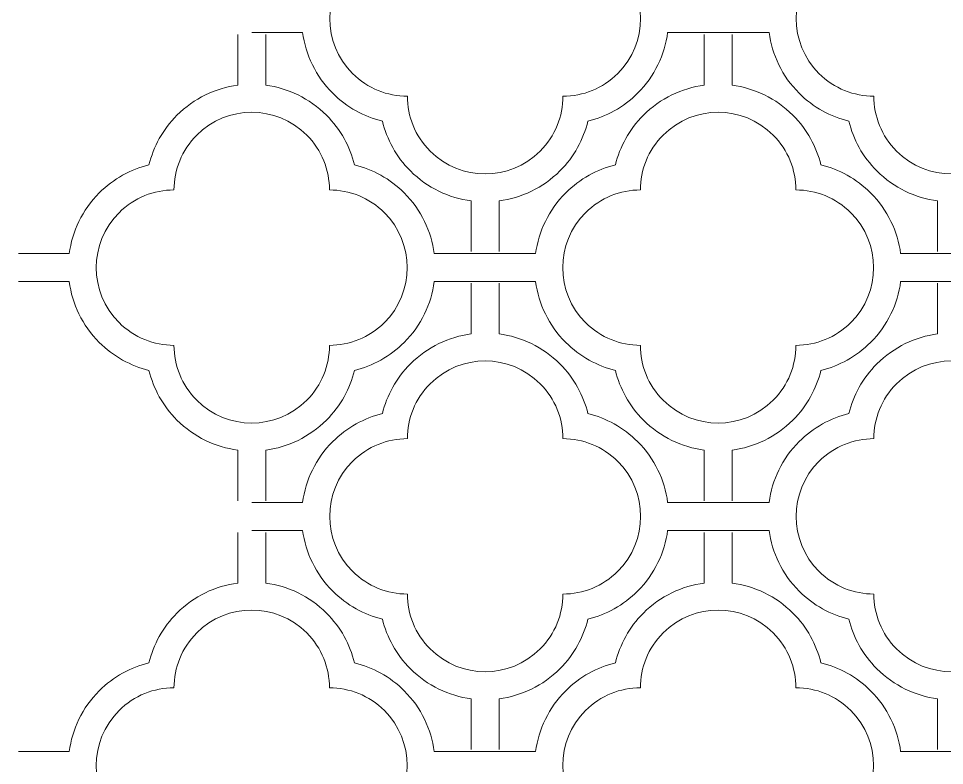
# Model space of a CAD drawing. Header units: centimetres. Extents: x -110 to 108, y -111 to 113.
# Drawn here: x -11.7 to 47.8, y -48.1 to 0 of the extents above; entities that cross this region are included whole.
import ezdxf

# ---------------------------------------------------------------- set-up
doc = ezdxf.new("R2010")
doc.units = ezdxf.units.CM
doc.header["$MEASUREMENT"] = 0
doc.layers.add('layer 1', color=7, linetype='Continuous')

msp = doc.modelspace()

# ---------------------------------------------------------------- linework, layer by layer
at = {"layer": 'layer 1', "color": 177, "lineweight": 9}
for points, knots in [([(13.26512, 4.99986), (13.26567, 6.27883), (13.75374, 7.55763), (14.72933, 8.53322), (14.72933, 8.53322), (16.68163, 10.48552), (19.84811, 10.48551), (21.8004, 8.53322), (21.8004, 8.53322), (22.77598, 7.55763), (23.26407, 6.27885), (23.26462, 4.99986), (23.26462, 4.99986), (24.54359, 4.99932), (25.82239, 4.51124), (26.79797, 3.53566), (26.79797, 3.53566), (28.75026, 1.58336), (28.75026, -1.58312), (26.79797, -3.53541), (26.79797, -3.53541), (25.82245, -4.51093), (24.54376, -4.999), (23.26487, -4.99961), (23.26487, -4.99961), (23.26433, -6.27865), (22.77622, -7.55752), (21.80058, -8.53316), (21.80058, -8.53316), (19.84819, -10.48555), (16.68155, -10.48553), (14.72916, -8.53315), (14.72916, -8.53315), (13.75353, -7.55752), (13.26542, -6.27867), (13.26488, -4.99963), (13.26488, -4.99963), (11.98599, -4.99902), (10.70729, -4.51093), (9.73177, -3.53541), (9.73177, -3.53541), (7.77947, -1.58312), (7.77947, 1.58336), (9.73177, 3.53566), (9.73177, 3.53566), (10.70735, 4.51124), (11.98614, 4.99932), (13.26512, 4.99986)], [0, 0, 0, 0, 0.07692308, 0.07692308, 0.07692308, 0.07692308, 0.15384615, 0.15384615, 0.15384615, 0.15384615, 0.23076923, 0.23076923, 0.23076923, 0.23076923, 0.30769231, 0.30769231, 0.30769231, 0.30769231, 0.38461538, 0.38461538, 0.38461538, 0.38461538, 0.46153846, 0.46153846, 0.46153846, 0.46153846, 0.53846154, 0.53846154, 0.53846154, 0.53846154, 0.61538462, 0.61538462, 0.61538462, 0.61538462, 0.69230769, 0.69230769, 0.69230769, 0.69230769, 0.76923077, 0.76923077, 0.76923077, 0.76923077, 0.84615385, 0.84615385, 0.84615385, 0.84615385, 1, 1, 1, 1]), ([(53.26462, -4.99986), (53.26407, -6.27883), (52.776, -7.55763), (51.80041, -8.53322), (51.80041, -8.53322), (49.84811, -10.48552), (46.68163, -10.48551), (44.72934, -8.53322), (44.72934, -8.53322), (43.75376, -7.55763), (43.26567, -6.27885), (43.26512, -4.99986), (43.26512, -4.99986), (41.98615, -4.99932), (40.70735, -4.51124), (39.73177, -3.53566), (39.73177, -3.53566), (37.77948, -1.58336), (37.77948, 1.58312), (39.73177, 3.53541), (39.73177, 3.53541), (40.70729, 4.51093), (41.98598, 4.999), (43.26487, 4.99961), (43.26487, 4.99961), (43.26541, 6.27865), (43.75352, 7.55752), (44.72916, 8.53316), (44.72916, 8.53316), (46.68155, 10.48555), (49.84819, 10.48553), (51.80058, 8.53315), (51.80058, 8.53315), (52.77621, 7.55752), (53.26432, 6.27867), (53.26486, 4.99963), (53.26486, 4.99963), (54.54375, 4.99902), (55.82245, 4.51093), (56.79797, 3.53541), (56.79797, 3.53541), (58.75027, 1.58312), (58.75027, -1.58336), (56.79797, -3.53566), (56.79797, -3.53566), (55.82239, -4.51124), (54.5436, -4.99932), (53.26462, -4.99986)], [0, 0, 0, 0, 0.07692308, 0.07692308, 0.07692308, 0.07692308, 0.15384615, 0.15384615, 0.15384615, 0.15384615, 0.23076923, 0.23076923, 0.23076923, 0.23076923, 0.30769231, 0.30769231, 0.30769231, 0.30769231, 0.38461538, 0.38461538, 0.38461538, 0.38461538, 0.46153846, 0.46153846, 0.46153846, 0.46153846, 0.53846154, 0.53846154, 0.53846154, 0.53846154, 0.61538462, 0.61538462, 0.61538462, 0.61538462, 0.69230769, 0.69230769, 0.69230769, 0.69230769, 0.76923077, 0.76923077, 0.76923077, 0.76923077, 0.84615385, 0.84615385, 0.84615385, 0.84615385, 1, 1, 1, 1]), ([(-11.74913, -15.13), (-11.74913, -15.13), (-8.48726, -15.13001), (-8.48726, -15.13001), (-8.48726, -15.13001), (-8.29753, -13.70039), (-7.65352, -12.31957), (-6.55526, -11.22131), (-6.55526, -11.22131), (-5.64019, -10.30625), (-4.52897, -9.70655), (-3.35681, -9.4222), (-3.35681, -9.4222), (-3.07246, -8.25004), (-2.47274, -7.1388), (-1.55769, -6.22375), (-1.55769, -6.22375), (-0.45946, -5.12551), (0.92129, -4.48149), (2.35087, -4.29175), (2.35087, -4.29175), (2.35087, -4.29175), (2.35087, -1.03), (2.35087, -1.03)], [0, 0, 0, 0, 0.14285714, 0.14285714, 0.14285714, 0.14285714, 0.28571429, 0.28571429, 0.28571429, 0.28571429, 0.42857143, 0.42857143, 0.42857143, 0.42857143, 0.57142857, 0.57142857, 0.57142857, 0.57142857, 0.71428571, 0.71428571, 0.71428571, 0.71428571, 1, 1, 1, 1]), ([(3.26487, -0.9), (3.26487, -0.9), (6.52676, -0.89995), (6.52676, -0.89995), (6.52676, -0.89995), (6.71652, -2.32949), (7.36052, -3.71022), (8.45874, -4.80844), (8.45874, -4.80844), (9.37381, -5.72351), (10.48503, -6.32324), (11.65721, -6.6076), (11.65721, -6.6076), (11.94156, -7.77974), (12.54125, -8.89095), (13.45631, -9.80601), (13.45631, -9.80601), (14.55454, -10.90424), (15.9353, -11.54825), (17.36488, -11.738), (17.36488, -11.738), (17.36488, -11.738), (17.36487, -14.23464), (17.36487, -14.23464), (17.36487, -14.23464), (17.36487, -14.23464), (17.36487, -15), (17.36487, -15)], [0, 0, 0, 0, 0.125, 0.125, 0.125, 0.125, 0.25, 0.25, 0.25, 0.25, 0.375, 0.375, 0.375, 0.375, 0.5, 0.5, 0.5, 0.5, 0.625, 0.625, 0.625, 0.625, 0.75, 0.75, 0.75, 0.75, 1, 1, 1, 1]), ([(18.25087, -15.13), (18.25087, -15.13), (14.98902, -15.13005), (14.98902, -15.13005), (14.98902, -15.13005), (14.7993, -13.70042), (14.15528, -12.3196), (13.057, -11.22132), (13.057, -11.22132), (12.14194, -10.30626), (11.03072, -9.70657), (9.85857, -9.42221), (9.85857, -9.42221), (9.57422, -8.25004), (8.9745, -7.13882), (8.05943, -6.22375), (8.05943, -6.22375), (6.9612, -5.12552), (5.58042, -4.48153), (4.15087, -4.29178), (4.15087, -4.29178), (4.15087, -4.29178), (4.15087, -1.77662), (4.15087, -1.77662), (4.15087, -1.77662), (4.15087, -1.77662), (4.15087, -1.03), (4.15087, -1.03)], [0, 0, 0, 0, 0.125, 0.125, 0.125, 0.125, 0.25, 0.25, 0.25, 0.25, 0.375, 0.375, 0.375, 0.375, 0.5, 0.5, 0.5, 0.5, 0.625, 0.625, 0.625, 0.625, 0.75, 0.75, 0.75, 0.75, 1, 1, 1, 1]), ([(32.35087, -1.03), (32.35087, -1.03), (32.35087, -1.03999), (32.35087, -1.03999), (32.35087, -1.03999), (32.35087, -1.03999), (32.35088, -1.81464), (32.35088, -1.81464), (32.35088, -1.81464), (32.35088, -1.81464), (32.35092, -4.29199), (32.35092, -4.29199), (32.35092, -4.29199), (30.92133, -4.48173), (29.54056, -5.12574), (28.44231, -6.22399), (28.44231, -6.22399), (27.52726, -7.13904), (26.92753, -8.25026), (26.64317, -9.42241), (26.64317, -9.42241), (25.47101, -9.70676), (24.35979, -10.30651), (23.44474, -11.22156), (23.44474, -11.22156), (22.34654, -12.31976), (21.70249, -13.70047), (21.51272, -15.13), (21.51272, -15.13), (21.51272, -15.13), (18.26087, -15.13), (18.26087, -15.13), (18.26087, -15.13), (18.26087, -15.13), (18.25087, -15.13), (18.25087, -15.13)], [0, 0, 0, 0, 0.1, 0.1, 0.1, 0.1, 0.2, 0.2, 0.2, 0.2, 0.3, 0.3, 0.3, 0.3, 0.4, 0.4, 0.4, 0.4, 0.5, 0.5, 0.5, 0.5, 0.6, 0.6, 0.6, 0.6, 0.7, 0.7, 0.7, 0.7, 0.8, 0.8, 0.8, 0.8, 1, 1, 1, 1]), ([(19.16487, -15), (19.16487, -15), (19.16486, -14.21666), (19.16486, -14.21666), (19.16486, -14.21666), (19.16486, -14.21666), (19.16482, -11.73801), (19.16482, -11.73801), (19.16482, -11.73801), (20.59441, -11.54827), (21.97518, -10.90426), (23.07343, -9.80601), (23.07343, -9.80601), (23.98848, -8.89096), (24.58821, -7.77974), (24.87257, -6.60759), (24.87257, -6.60759), (26.04473, -6.32324), (27.15595, -5.72349), (28.071, -4.80844), (28.071, -4.80844), (29.1692, -3.71024), (29.81325, -2.32953), (30.00302, -0.9), (30.00302, -0.9), (30.00302, -0.9), (33.26487, -0.9), (33.26487, -0.9)], [0, 0, 0, 0, 0.125, 0.125, 0.125, 0.125, 0.25, 0.25, 0.25, 0.25, 0.375, 0.375, 0.375, 0.375, 0.5, 0.5, 0.5, 0.5, 0.625, 0.625, 0.625, 0.625, 0.75, 0.75, 0.75, 0.75, 1, 1, 1, 1]), ([(33.26487, -0.9), (33.26487, -0.9), (36.52672, -0.89995), (36.52672, -0.89995), (36.52672, -0.89995), (36.71644, -2.32958), (37.36046, -3.7104), (38.45874, -4.80868), (38.45874, -4.80868), (39.3738, -5.72374), (40.48502, -6.32343), (41.65717, -6.60779), (41.65717, -6.60779), (41.94152, -7.77996), (42.54124, -8.89118), (43.45631, -9.80625), (43.45631, -9.80625), (44.55454, -10.90448), (45.93532, -11.54847), (47.36487, -11.73822), (47.36487, -11.73822), (47.36487, -11.73822), (47.36487, -14.23464), (47.36487, -14.23464), (47.36487, -14.23464), (47.36487, -14.23464), (47.36487, -15), (47.36487, -15)], [0, 0, 0, 0, 0.125, 0.125, 0.125, 0.125, 0.25, 0.25, 0.25, 0.25, 0.375, 0.375, 0.375, 0.375, 0.5, 0.5, 0.5, 0.5, 0.625, 0.625, 0.625, 0.625, 0.75, 0.75, 0.75, 0.75, 1, 1, 1, 1]), ([(48.25087, -15.13), (48.25087, -15.13), (44.98898, -15.13005), (44.98898, -15.13005), (44.98898, -15.13005), (44.79922, -13.70051), (44.15522, -12.31978), (43.057, -11.22156), (43.057, -11.22156), (42.14193, -10.30649), (41.03071, -9.70676), (39.85853, -9.4224), (39.85853, -9.4224), (39.57418, -8.25026), (38.97449, -7.13905), (38.05943, -6.22399), (38.05943, -6.22399), (36.9612, -5.12576), (35.58044, -4.48175), (34.15086, -4.292), (34.15086, -4.292), (34.15086, -4.292), (34.15087, -1.77662), (34.15087, -1.77662), (34.15087, -1.77662), (34.15087, -1.77662), (34.15087, -1.03), (34.15087, -1.03)], [0, 0, 0, 0, 0.125, 0.125, 0.125, 0.125, 0.25, 0.25, 0.25, 0.25, 0.375, 0.375, 0.375, 0.375, 0.5, 0.5, 0.5, 0.5, 0.625, 0.625, 0.625, 0.625, 0.75, 0.75, 0.75, 0.75, 1, 1, 1, 1]), ([(-1.74888, -11.03014), (-1.74833, -9.75117), (-1.26026, -8.47237), (-0.28467, -7.49678), (-0.28467, -7.49678), (1.66763, -5.54448), (4.83411, -5.54449), (6.7864, -7.49678), (6.7864, -7.49678), (7.76198, -8.47237), (8.25007, -9.75115), (8.25062, -11.03014), (8.25062, -11.03014), (9.52959, -11.03068), (10.80839, -11.51876), (11.78397, -12.49434), (11.78397, -12.49434), (13.73626, -14.44664), (13.73626, -17.61312), (11.78397, -19.56541), (11.78397, -19.56541), (10.80845, -20.54093), (9.52976, -21.029), (8.25087, -21.02961), (8.25087, -21.02961), (8.25033, -22.30865), (7.76222, -23.58752), (6.78658, -24.56316), (6.78658, -24.56316), (4.83419, -26.51555), (1.66755, -26.51553), (-0.28484, -24.56315), (-0.28484, -24.56315), (-1.26047, -23.58752), (-1.74858, -22.30867), (-1.74912, -21.02963), (-1.74912, -21.02963), (-3.02801, -21.02902), (-4.30671, -20.54093), (-5.28223, -19.56541), (-5.28223, -19.56541), (-7.23453, -17.61312), (-7.23453, -14.44664), (-5.28223, -12.49434), (-5.28223, -12.49434), (-4.30665, -11.51876), (-3.02786, -11.03068), (-1.74888, -11.03014)], [0, 0, 0, 0, 0.07692308, 0.07692308, 0.07692308, 0.07692308, 0.15384615, 0.15384615, 0.15384615, 0.15384615, 0.23076923, 0.23076923, 0.23076923, 0.23076923, 0.30769231, 0.30769231, 0.30769231, 0.30769231, 0.38461538, 0.38461538, 0.38461538, 0.38461538, 0.46153846, 0.46153846, 0.46153846, 0.46153846, 0.53846154, 0.53846154, 0.53846154, 0.53846154, 0.61538462, 0.61538462, 0.61538462, 0.61538462, 0.69230769, 0.69230769, 0.69230769, 0.69230769, 0.76923077, 0.76923077, 0.76923077, 0.76923077, 0.84615385, 0.84615385, 0.84615385, 0.84615385, 1, 1, 1, 1]), ([(38.25062, -21.02986), (38.25007, -22.30883), (37.762, -23.58763), (36.78641, -24.56322), (36.78641, -24.56322), (34.83411, -26.51552), (31.66763, -26.51551), (29.71534, -24.56322), (29.71534, -24.56322), (28.73976, -23.58763), (28.25167, -22.30885), (28.25112, -21.02986), (28.25112, -21.02986), (26.97215, -21.02932), (25.69335, -20.54124), (24.71777, -19.56566), (24.71777, -19.56566), (22.76548, -17.61336), (22.76548, -14.44688), (24.71777, -12.49459), (24.71777, -12.49459), (25.69329, -11.51907), (26.97198, -11.031), (28.25087, -11.03039), (28.25087, -11.03039), (28.25141, -9.75135), (28.73952, -8.47248), (29.71516, -7.49684), (29.71516, -7.49684), (31.66755, -5.54445), (34.83419, -5.54447), (36.78658, -7.49685), (36.78658, -7.49685), (37.76221, -8.47248), (38.25032, -9.75133), (38.25086, -11.03037), (38.25086, -11.03037), (39.52975, -11.03098), (40.80845, -11.51907), (41.78397, -12.49459), (41.78397, -12.49459), (43.73627, -14.44688), (43.73627, -17.61336), (41.78397, -19.56566), (41.78397, -19.56566), (40.80839, -20.54124), (39.5296, -21.02932), (38.25062, -21.02986)], [0, 0, 0, 0, 0.07692308, 0.07692308, 0.07692308, 0.07692308, 0.15384615, 0.15384615, 0.15384615, 0.15384615, 0.23076923, 0.23076923, 0.23076923, 0.23076923, 0.30769231, 0.30769231, 0.30769231, 0.30769231, 0.38461538, 0.38461538, 0.38461538, 0.38461538, 0.46153846, 0.46153846, 0.46153846, 0.46153846, 0.53846154, 0.53846154, 0.53846154, 0.53846154, 0.61538462, 0.61538462, 0.61538462, 0.61538462, 0.69230769, 0.69230769, 0.69230769, 0.69230769, 0.76923077, 0.76923077, 0.76923077, 0.76923077, 0.84615385, 0.84615385, 0.84615385, 0.84615385, 1, 1, 1, 1]), ([(-11.74913, -16.93), (-11.74913, -16.93), (-8.48724, -16.92995), (-8.48724, -16.92995), (-8.48724, -16.92995), (-8.29748, -18.35949), (-7.65348, -19.74022), (-6.55526, -20.83844), (-6.55526, -20.83844), (-5.64019, -21.75351), (-4.52897, -22.35324), (-3.35679, -22.6376), (-3.35679, -22.6376), (-3.07244, -23.80974), (-2.47275, -24.92095), (-1.55769, -25.83601), (-1.55769, -25.83601), (-0.45946, -26.93424), (0.9213, -27.57825), (2.35088, -27.768), (2.35088, -27.768), (2.35088, -27.768), (2.35087, -31.03), (2.35087, -31.03)], [0, 0, 0, 0, 0.14285714, 0.14285714, 0.14285714, 0.14285714, 0.28571429, 0.28571429, 0.28571429, 0.28571429, 0.42857143, 0.42857143, 0.42857143, 0.42857143, 0.57142857, 0.57142857, 0.57142857, 0.57142857, 0.71428571, 0.71428571, 0.71428571, 0.71428571, 1, 1, 1, 1]), ([(17.36487, -17.032), (17.36487, -17.032), (17.36487, -17.04199), (17.36487, -17.04199), (17.36487, -17.04199), (17.36487, -17.04199), (17.36488, -17.81662), (17.36488, -17.81662), (17.36488, -17.81662), (17.36488, -17.81662), (17.36492, -20.29399), (17.36492, -20.29399), (17.36492, -20.29399), (15.93533, -20.48373), (14.55456, -21.12774), (13.45631, -22.22599), (13.45631, -22.22599), (12.54126, -23.14104), (11.94153, -24.25226), (11.65717, -25.42441), (11.65717, -25.42441), (10.48501, -25.70876), (9.37379, -26.30851), (8.45874, -27.22356), (8.45874, -27.22356), (7.36054, -28.32176), (6.71649, -29.70247), (6.52672, -31.132), (6.52672, -31.132), (6.52672, -31.132), (3.26487, -31.132), (3.26487, -31.132)], [0, 0, 0, 0, 0.11111111, 0.11111111, 0.11111111, 0.11111111, 0.22222222, 0.22222222, 0.22222222, 0.22222222, 0.33333333, 0.33333333, 0.33333333, 0.33333333, 0.44444444, 0.44444444, 0.44444444, 0.44444444, 0.55555556, 0.55555556, 0.55555556, 0.55555556, 0.66666667, 0.66666667, 0.66666667, 0.66666667, 0.77777778, 0.77777778, 0.77777778, 0.77777778, 1, 1, 1, 1]), ([(4.15087, -31.03), (4.15087, -31.03), (4.15086, -30.24664), (4.15086, -30.24664), (4.15086, -30.24664), (4.15086, -30.24664), (4.15082, -27.76801), (4.15082, -27.76801), (4.15082, -27.76801), (5.58041, -27.57827), (6.96118, -26.93426), (8.05943, -25.83601), (8.05943, -25.83601), (8.97448, -24.92096), (9.57421, -23.80974), (9.85857, -22.63759), (9.85857, -22.63759), (11.03073, -22.35324), (12.14195, -21.75349), (13.057, -20.83844), (13.057, -20.83844), (14.1552, -19.74024), (14.79925, -18.35953), (14.98902, -16.93), (14.98902, -16.93), (14.98902, -16.93), (18.25087, -16.93), (18.25087, -16.93)], [0, 0, 0, 0, 0.125, 0.125, 0.125, 0.125, 0.25, 0.25, 0.25, 0.25, 0.375, 0.375, 0.375, 0.375, 0.5, 0.5, 0.5, 0.5, 0.625, 0.625, 0.625, 0.625, 0.75, 0.75, 0.75, 0.75, 1, 1, 1, 1]), ([(18.25087, -16.93), (18.25087, -16.93), (21.51272, -16.92995), (21.51272, -16.92995), (21.51272, -16.92995), (21.70244, -18.35958), (22.34646, -19.7404), (23.44474, -20.83868), (23.44474, -20.83868), (24.3598, -21.75374), (25.47102, -22.35343), (26.64317, -22.63779), (26.64317, -22.63779), (26.92752, -23.80996), (27.52724, -24.92118), (28.44231, -25.83625), (28.44231, -25.83625), (29.54054, -26.93448), (30.92132, -27.57847), (32.35087, -27.76822), (32.35087, -27.76822), (32.35087, -27.76822), (32.35087, -30.20865), (32.35087, -30.20865), (32.35087, -30.20865), (32.35087, -30.20865), (32.35087, -31.03), (32.35087, -31.03)], [0, 0, 0, 0, 0.125, 0.125, 0.125, 0.125, 0.25, 0.25, 0.25, 0.25, 0.375, 0.375, 0.375, 0.375, 0.5, 0.5, 0.5, 0.5, 0.625, 0.625, 0.625, 0.625, 0.75, 0.75, 0.75, 0.75, 1, 1, 1, 1]), ([(33.26487, -31.132), (33.26487, -31.132), (30.00298, -31.13205), (30.00298, -31.13205), (30.00298, -31.13205), (29.81322, -29.70251), (29.16922, -28.32178), (28.071, -27.22356), (28.071, -27.22356), (27.15593, -26.30849), (26.04471, -25.70876), (24.87253, -25.4244), (24.87253, -25.4244), (24.58818, -24.25226), (23.98849, -23.14105), (23.07343, -22.22599), (23.07343, -22.22599), (21.9752, -21.12776), (20.59444, -20.48375), (19.16486, -20.294), (19.16486, -20.294), (19.16486, -20.294), (19.16487, -17.83464), (19.16487, -17.83464), (19.16487, -17.83464), (19.16487, -17.83464), (19.16487, -17.032), (19.16487, -17.032)], [0, 0, 0, 0, 0.125, 0.125, 0.125, 0.125, 0.25, 0.25, 0.25, 0.25, 0.375, 0.375, 0.375, 0.375, 0.5, 0.5, 0.5, 0.5, 0.625, 0.625, 0.625, 0.625, 0.75, 0.75, 0.75, 0.75, 1, 1, 1, 1]), ([(33.26487, -31.132), (33.26487, -31.132), (36.52674, -31.13201), (36.52674, -31.13201), (36.52674, -31.13201), (36.71647, -29.70239), (37.36048, -28.32157), (38.45874, -27.22331), (38.45874, -27.22331), (39.37381, -26.30825), (40.48503, -25.70855), (41.65719, -25.4242), (41.65719, -25.4242), (41.94154, -24.25204), (42.54126, -23.1408), (43.45631, -22.22575), (43.45631, -22.22575), (44.55454, -21.12751), (45.93529, -20.48349), (47.36487, -20.29375), (47.36487, -20.29375), (47.36487, -20.29375), (47.36487, -17.82536), (47.36487, -17.82536), (47.36487, -17.82536), (47.36487, -17.82536), (47.36487, -17.032), (47.36487, -17.032)], [0, 0, 0, 0, 0.125, 0.125, 0.125, 0.125, 0.25, 0.25, 0.25, 0.25, 0.375, 0.375, 0.375, 0.375, 0.5, 0.5, 0.5, 0.5, 0.625, 0.625, 0.625, 0.625, 0.75, 0.75, 0.75, 0.75, 1, 1, 1, 1]), ([(48.25087, -16.93), (48.25087, -16.93), (44.989, -16.92999), (44.989, -16.92999), (44.989, -16.92999), (44.79927, -18.35961), (44.15526, -19.74043), (43.057, -20.83869), (43.057, -20.83869), (42.14193, -21.75375), (41.03071, -22.35345), (39.85855, -22.6378), (39.85855, -22.6378), (39.5742, -23.80996), (38.97448, -24.9212), (38.05943, -25.83625), (38.05943, -25.83625), (36.9612, -26.93449), (35.58045, -27.57851), (34.15087, -27.76825), (34.15087, -27.76825), (34.15087, -27.76825), (34.15087, -30.25538), (34.15087, -30.25538), (34.15087, -30.25538), (34.15087, -30.25538), (34.15087, -31.03), (34.15087, -31.03)], [0, 0, 0, 0, 0.125, 0.125, 0.125, 0.125, 0.25, 0.25, 0.25, 0.25, 0.375, 0.375, 0.375, 0.375, 0.5, 0.5, 0.5, 0.5, 0.625, 0.625, 0.625, 0.625, 0.75, 0.75, 0.75, 0.75, 1, 1, 1, 1]), ([(23.26462, -37.03186), (23.26407, -38.31083), (22.776, -39.58963), (21.80041, -40.56522), (21.80041, -40.56522), (19.84811, -42.51752), (16.68163, -42.51751), (14.72934, -40.56522), (14.72934, -40.56522), (13.75376, -39.58963), (13.26567, -38.31085), (13.26512, -37.03186), (13.26512, -37.03186), (11.98615, -37.03132), (10.70735, -36.54324), (9.73177, -35.56766), (9.73177, -35.56766), (7.77948, -33.61536), (7.77948, -30.44888), (9.73177, -28.49659), (9.73177, -28.49659), (10.70729, -27.52107), (11.98598, -27.033), (13.26487, -27.03239), (13.26487, -27.03239), (13.26541, -25.75335), (13.75352, -24.47448), (14.72916, -23.49884), (14.72916, -23.49884), (16.68155, -21.54645), (19.84819, -21.54647), (21.80058, -23.49885), (21.80058, -23.49885), (22.77621, -24.47448), (23.26432, -25.75333), (23.26486, -27.03237), (23.26486, -27.03237), (24.54375, -27.03298), (25.82245, -27.52107), (26.79797, -28.49659), (26.79797, -28.49659), (28.75027, -30.44888), (28.75027, -33.61536), (26.79797, -35.56766), (26.79797, -35.56766), (25.82239, -36.54324), (24.5436, -37.03132), (23.26462, -37.03186)], [0, 0, 0, 0, 0.07692308, 0.07692308, 0.07692308, 0.07692308, 0.15384615, 0.15384615, 0.15384615, 0.15384615, 0.23076923, 0.23076923, 0.23076923, 0.23076923, 0.30769231, 0.30769231, 0.30769231, 0.30769231, 0.38461538, 0.38461538, 0.38461538, 0.38461538, 0.46153846, 0.46153846, 0.46153846, 0.46153846, 0.53846154, 0.53846154, 0.53846154, 0.53846154, 0.61538462, 0.61538462, 0.61538462, 0.61538462, 0.69230769, 0.69230769, 0.69230769, 0.69230769, 0.76923077, 0.76923077, 0.76923077, 0.76923077, 0.84615385, 0.84615385, 0.84615385, 0.84615385, 1, 1, 1, 1]), ([(43.26512, -27.03214), (43.26567, -25.75317), (43.75374, -24.47437), (44.72933, -23.49878), (44.72933, -23.49878), (46.68163, -21.54648), (49.84811, -21.54649), (51.8004, -23.49878), (51.8004, -23.49878), (52.77598, -24.47437), (53.26407, -25.75315), (53.26462, -27.03214), (53.26462, -27.03214), (54.54359, -27.03268), (55.82239, -27.52076), (56.79797, -28.49634), (56.79797, -28.49634), (58.75026, -30.44864), (58.75026, -33.61512), (56.79797, -35.56741), (56.79797, -35.56741), (55.82245, -36.54293), (54.54376, -37.031), (53.26487, -37.03161), (53.26487, -37.03161), (53.26433, -38.31065), (52.77622, -39.58952), (51.80058, -40.56516), (51.80058, -40.56516), (49.84819, -42.51755), (46.68155, -42.51753), (44.72916, -40.56515), (44.72916, -40.56515), (43.75353, -39.58952), (43.26542, -38.31067), (43.26488, -37.03163), (43.26488, -37.03163), (41.98599, -37.03102), (40.70729, -36.54293), (39.73177, -35.56741), (39.73177, -35.56741), (37.77947, -33.61512), (37.77947, -30.44864), (39.73177, -28.49634), (39.73177, -28.49634), (40.70735, -27.52076), (41.98614, -27.03268), (43.26512, -27.03214)], [0, 0, 0, 0, 0.07692308, 0.07692308, 0.07692308, 0.07692308, 0.15384615, 0.15384615, 0.15384615, 0.15384615, 0.23076923, 0.23076923, 0.23076923, 0.23076923, 0.30769231, 0.30769231, 0.30769231, 0.30769231, 0.38461538, 0.38461538, 0.38461538, 0.38461538, 0.46153846, 0.46153846, 0.46153846, 0.46153846, 0.53846154, 0.53846154, 0.53846154, 0.53846154, 0.61538462, 0.61538462, 0.61538462, 0.61538462, 0.69230769, 0.69230769, 0.69230769, 0.69230769, 0.76923077, 0.76923077, 0.76923077, 0.76923077, 0.84615385, 0.84615385, 0.84615385, 0.84615385, 1, 1, 1, 1]), ([(2.35087, -33.062), (2.35087, -33.062), (2.35087, -33.07199), (2.35087, -33.07199), (2.35087, -33.07199), (2.35087, -33.07199), (2.35092, -36.32399), (2.35092, -36.32399), (2.35092, -36.32399), (0.92133, -36.51373), (-0.45944, -37.15774), (-1.55769, -38.25599), (-1.55769, -38.25599), (-2.47274, -39.17104), (-3.07247, -40.28226), (-3.35683, -41.45441), (-3.35683, -41.45441), (-4.52899, -41.73876), (-5.64021, -42.33851), (-6.55526, -43.25356), (-6.55526, -43.25356), (-7.65346, -44.35176), (-8.29751, -45.73247), (-8.48728, -47.162), (-8.48728, -47.162), (-8.48728, -47.162), (-11.74913, -47.162), (-11.74913, -47.162)], [0, 0, 0, 0, 0.125, 0.125, 0.125, 0.125, 0.25, 0.25, 0.25, 0.25, 0.375, 0.375, 0.375, 0.375, 0.5, 0.5, 0.5, 0.5, 0.625, 0.625, 0.625, 0.625, 0.75, 0.75, 0.75, 0.75, 1, 1, 1, 1]), ([(3.26487, -32.932), (3.26487, -32.932), (6.52672, -32.93195), (6.52672, -32.93195), (6.52672, -32.93195), (6.71644, -34.36158), (7.36046, -35.7424), (8.45874, -36.84068), (8.45874, -36.84068), (9.3738, -37.75574), (10.48502, -38.35543), (11.65717, -38.63979), (11.65717, -38.63979), (11.94152, -39.81196), (12.54124, -40.92318), (13.45631, -41.83825), (13.45631, -41.83825), (14.55454, -42.93648), (15.93532, -43.58047), (17.36487, -43.77022), (17.36487, -43.77022), (17.36487, -43.77022), (17.36487, -46.26664), (17.36487, -46.26664), (17.36487, -46.26664), (17.36487, -46.26664), (17.36487, -47.032), (17.36487, -47.032)], [0, 0, 0, 0, 0.125, 0.125, 0.125, 0.125, 0.25, 0.25, 0.25, 0.25, 0.375, 0.375, 0.375, 0.375, 0.5, 0.5, 0.5, 0.5, 0.625, 0.625, 0.625, 0.625, 0.75, 0.75, 0.75, 0.75, 1, 1, 1, 1]), ([(18.25087, -47.162), (18.25087, -47.162), (14.98898, -47.16205), (14.98898, -47.16205), (14.98898, -47.16205), (14.79922, -45.73251), (14.15522, -44.35178), (13.057, -43.25356), (13.057, -43.25356), (12.14193, -42.33849), (11.03071, -41.73876), (9.85853, -41.4544), (9.85853, -41.4544), (9.57418, -40.28226), (8.97449, -39.17105), (8.05943, -38.25599), (8.05943, -38.25599), (6.9612, -37.15776), (5.58044, -36.51375), (4.15086, -36.324), (4.15086, -36.324), (4.15086, -36.324), (4.15087, -33.80862), (4.15087, -33.80862), (4.15087, -33.80862), (4.15087, -33.80862), (4.15087, -33.062), (4.15087, -33.062)], [0, 0, 0, 0, 0.125, 0.125, 0.125, 0.125, 0.25, 0.25, 0.25, 0.25, 0.375, 0.375, 0.375, 0.375, 0.5, 0.5, 0.5, 0.5, 0.625, 0.625, 0.625, 0.625, 0.75, 0.75, 0.75, 0.75, 1, 1, 1, 1]), ([(18.25087, -47.162), (18.25087, -47.162), (21.51274, -47.16201), (21.51274, -47.16201), (21.51274, -47.16201), (21.70247, -45.73239), (22.34648, -44.35157), (23.44474, -43.25331), (23.44474, -43.25331), (24.35981, -42.33825), (25.47103, -41.73855), (26.64319, -41.4542), (26.64319, -41.4542), (26.92754, -40.28204), (27.52726, -39.1708), (28.44231, -38.25575), (28.44231, -38.25575), (29.54054, -37.15751), (30.92129, -36.51349), (32.35087, -36.32375), (32.35087, -36.32375), (32.35087, -36.32375), (32.35087, -33.85535), (32.35087, -33.85535), (32.35087, -33.85535), (32.35087, -33.85535), (32.35087, -33.062), (32.35087, -33.062)], [0, 0, 0, 0, 0.125, 0.125, 0.125, 0.125, 0.25, 0.25, 0.25, 0.25, 0.375, 0.375, 0.375, 0.375, 0.5, 0.5, 0.5, 0.5, 0.625, 0.625, 0.625, 0.625, 0.75, 0.75, 0.75, 0.75, 1, 1, 1, 1]), ([(33.26487, -32.932), (33.26487, -32.932), (30.003, -32.93199), (30.003, -32.93199), (30.003, -32.93199), (29.81327, -34.36161), (29.16926, -35.74243), (28.071, -36.84069), (28.071, -36.84069), (27.15593, -37.75575), (26.04471, -38.35545), (24.87255, -38.6398), (24.87255, -38.6398), (24.5882, -39.81196), (23.98848, -40.9232), (23.07343, -41.83825), (23.07343, -41.83825), (21.9752, -42.93649), (20.59445, -43.58051), (19.16487, -43.77025), (19.16487, -43.77025), (19.16487, -43.77025), (19.16487, -46.25736), (19.16487, -46.25736), (19.16487, -46.25736), (19.16487, -46.25736), (19.16487, -47.032), (19.16487, -47.032)], [0, 0, 0, 0, 0.125, 0.125, 0.125, 0.125, 0.25, 0.25, 0.25, 0.25, 0.375, 0.375, 0.375, 0.375, 0.5, 0.5, 0.5, 0.5, 0.625, 0.625, 0.625, 0.625, 0.75, 0.75, 0.75, 0.75, 1, 1, 1, 1]), ([(33.26487, -32.932), (33.26487, -32.932), (36.52676, -32.93195), (36.52676, -32.93195), (36.52676, -32.93195), (36.71652, -34.36149), (37.36052, -35.74222), (38.45874, -36.84044), (38.45874, -36.84044), (39.37381, -37.75551), (40.48503, -38.35524), (41.65721, -38.6396), (41.65721, -38.6396), (41.94156, -39.81174), (42.54125, -40.92295), (43.45631, -41.83801), (43.45631, -41.83801), (44.55454, -42.93624), (45.9353, -43.58025), (47.36488, -43.77), (47.36488, -43.77), (47.36488, -43.77), (47.36487, -46.26664), (47.36487, -46.26664), (47.36487, -46.26664), (47.36487, -46.26664), (47.36487, -47.032), (47.36487, -47.032)], [0, 0, 0, 0, 0.125, 0.125, 0.125, 0.125, 0.25, 0.25, 0.25, 0.25, 0.375, 0.375, 0.375, 0.375, 0.5, 0.5, 0.5, 0.5, 0.625, 0.625, 0.625, 0.625, 0.75, 0.75, 0.75, 0.75, 1, 1, 1, 1]), ([(48.25087, -47.162), (48.25087, -47.162), (44.98902, -47.16205), (44.98902, -47.16205), (44.98902, -47.16205), (44.7993, -45.73242), (44.15528, -44.3516), (43.057, -43.25332), (43.057, -43.25332), (42.14194, -42.33826), (41.03072, -41.73857), (39.85857, -41.45421), (39.85857, -41.45421), (39.57422, -40.28204), (38.9745, -39.17082), (38.05943, -38.25575), (38.05943, -38.25575), (36.9612, -37.15752), (35.58042, -36.51353), (34.15087, -36.32378), (34.15087, -36.32378), (34.15087, -36.32378), (34.15087, -33.80862), (34.15087, -33.80862), (34.15087, -33.80862), (34.15087, -33.80862), (34.15087, -33.062), (34.15087, -33.062)], [0, 0, 0, 0, 0.125, 0.125, 0.125, 0.125, 0.25, 0.25, 0.25, 0.25, 0.375, 0.375, 0.375, 0.375, 0.5, 0.5, 0.5, 0.5, 0.625, 0.625, 0.625, 0.625, 0.75, 0.75, 0.75, 0.75, 1, 1, 1, 1]), ([(8.25062, -53.06186), (8.25007, -54.34083), (7.762, -55.61963), (6.78641, -56.59522), (6.78641, -56.59522), (4.83411, -58.54752), (1.66763, -58.54751), (-0.28466, -56.59522), (-0.28466, -56.59522), (-1.26024, -55.61963), (-1.74833, -54.34085), (-1.74888, -53.06186), (-1.74888, -53.06186), (-3.02785, -53.06132), (-4.30665, -52.57324), (-5.28223, -51.59766), (-5.28223, -51.59766), (-7.23452, -49.64536), (-7.23452, -46.47888), (-5.28223, -44.52659), (-5.28223, -44.52659), (-4.30671, -43.55107), (-3.02802, -43.063), (-1.74913, -43.06239), (-1.74913, -43.06239), (-1.74859, -41.78335), (-1.26048, -40.50448), (-0.28484, -39.52884), (-0.28484, -39.52884), (1.66755, -37.57645), (4.83419, -37.57647), (6.78658, -39.52885), (6.78658, -39.52885), (7.76221, -40.50448), (8.25032, -41.78333), (8.25086, -43.06237), (8.25086, -43.06237), (9.52975, -43.06298), (10.80845, -43.55107), (11.78397, -44.52659), (11.78397, -44.52659), (13.73627, -46.47888), (13.73627, -49.64536), (11.78397, -51.59766), (11.78397, -51.59766), (10.80839, -52.57324), (9.5296, -53.06132), (8.25062, -53.06186)], [0, 0, 0, 0, 0.07692308, 0.07692308, 0.07692308, 0.07692308, 0.15384615, 0.15384615, 0.15384615, 0.15384615, 0.23076923, 0.23076923, 0.23076923, 0.23076923, 0.30769231, 0.30769231, 0.30769231, 0.30769231, 0.38461538, 0.38461538, 0.38461538, 0.38461538, 0.46153846, 0.46153846, 0.46153846, 0.46153846, 0.53846154, 0.53846154, 0.53846154, 0.53846154, 0.61538462, 0.61538462, 0.61538462, 0.61538462, 0.69230769, 0.69230769, 0.69230769, 0.69230769, 0.76923077, 0.76923077, 0.76923077, 0.76923077, 0.84615385, 0.84615385, 0.84615385, 0.84615385, 1, 1, 1, 1]), ([(28.25112, -43.06214), (28.25167, -41.78317), (28.73974, -40.50437), (29.71533, -39.52878), (29.71533, -39.52878), (31.66763, -37.57648), (34.83411, -37.57649), (36.7864, -39.52878), (36.7864, -39.52878), (37.76198, -40.50437), (38.25007, -41.78315), (38.25062, -43.06214), (38.25062, -43.06214), (39.52959, -43.06268), (40.80839, -43.55076), (41.78397, -44.52634), (41.78397, -44.52634), (43.73626, -46.47864), (43.73626, -49.64512), (41.78397, -51.59741), (41.78397, -51.59741), (40.80845, -52.57293), (39.52976, -53.061), (38.25087, -53.06161), (38.25087, -53.06161), (38.25033, -54.34065), (37.76222, -55.61952), (36.78658, -56.59516), (36.78658, -56.59516), (34.83419, -58.54755), (31.66755, -58.54753), (29.71516, -56.59515), (29.71516, -56.59515), (28.73953, -55.61952), (28.25142, -54.34067), (28.25088, -53.06163), (28.25088, -53.06163), (26.97199, -53.06102), (25.69329, -52.57293), (24.71777, -51.59741), (24.71777, -51.59741), (22.76547, -49.64512), (22.76547, -46.47864), (24.71777, -44.52634), (24.71777, -44.52634), (25.69335, -43.55076), (26.97214, -43.06268), (28.25112, -43.06214)], [0, 0, 0, 0, 0.07692308, 0.07692308, 0.07692308, 0.07692308, 0.15384615, 0.15384615, 0.15384615, 0.15384615, 0.23076923, 0.23076923, 0.23076923, 0.23076923, 0.30769231, 0.30769231, 0.30769231, 0.30769231, 0.38461538, 0.38461538, 0.38461538, 0.38461538, 0.46153846, 0.46153846, 0.46153846, 0.46153846, 0.53846154, 0.53846154, 0.53846154, 0.53846154, 0.61538462, 0.61538462, 0.61538462, 0.61538462, 0.69230769, 0.69230769, 0.69230769, 0.69230769, 0.76923077, 0.76923077, 0.76923077, 0.76923077, 0.84615385, 0.84615385, 0.84615385, 0.84615385, 1, 1, 1, 1])]:
    msp.add_open_spline(points, degree=3, knots=knots, dxfattribs=at)

doc.saveas('drawing.dxf')
